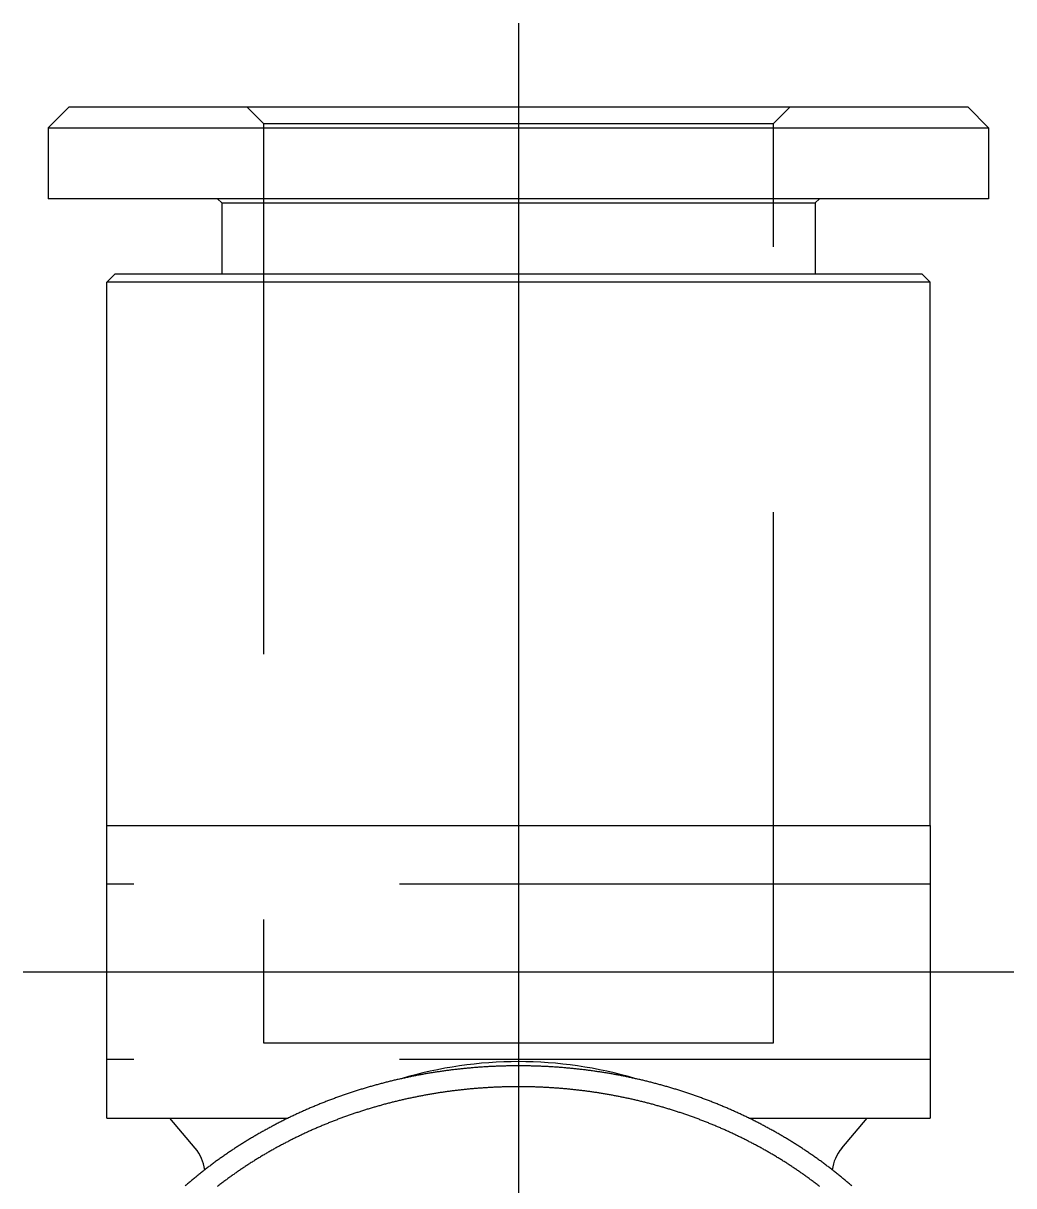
# Model space of a CAD drawing. Extents: x -76 to 52, y -60 to 35.
# Drawn here: x 27.14 to 50.84, y 6.88 to 34.7 of the extents above; entities that cross this region are included whole.
import ezdxf

# ---------------------------------------------------------------- set-up
doc = ezdxf.new("R2010")
doc.units = 0
doc.linetypes.add('CENTER', pattern=[50.8, 31.75, -6.35, 6.35, -6.35])
doc.linetypes.add('DASHED', pattern=[19.05, 12.7, -6.35])
doc.layers.get('0').update_dxf_attribs({"linetype": 'CONTINUOUS'})
doc.layers.add('CENTER', color=1, linetype='CENTER')

msp = doc.modelspace()

# ---------------------------------------------------------------- linework, layer by layer
at = {"color": 7, "linetype": 'CONTINUOUS'}
for p, q in [((27.736, 32.2), (28.236, 32.7)), ((28.236, 32.7), (38.986, 32.7)), ((38.986, 32.7), (49.736, 32.7)), ((49.736, 32.7), (50.236, 32.2)), ((27.736, 32.2), (38.986, 32.2)), ((27.736, 32.2), (27.736, 30.5)), ((38.986, 32.2), (50.236, 32.2)), ((50.236, 32.2), (50.236, 30.5)), ((50.236, 30.5), (27.736, 30.5)), ((31.886, 30.4), (31.786, 30.5)), ((31.886, 30.4), (46.086, 30.4)), ((31.886, 30.4), (31.886, 28.7)), ((46.086, 30.4), (46.186, 30.5)), ((46.086, 30.4), (46.086, 28.7)), ((29.336, 28.7), (29.136, 28.5)), ((29.336, 28.7), (48.636, 28.7)), ((48.636, 28.7), (48.836, 28.5)), ((48.836, 28.5), (29.136, 28.5)), ((29.136, 15.5), (29.136, 28.5)), ((48.836, 15.5), (48.836, 28.5)), ((29.136, 15.5), (48.836, 15.5)), ((29.136, 8.5), (29.136, 15.5)), ((48.836, 15.5), (48.836, 8.5)), ((29.136, 8.5), (33.475, 8.5)), ((31.252, 7.779), (30.647, 8.5)), ((44.497, 8.5), (48.836, 8.5)), ((46.72, 7.779), (47.326, 8.5))]:
    msp.add_line(p, q, dxfattribs=at)
at = {"color": 3, "linetype": 'DASHED'}
for p, q in [((32.486, 32.7), (32.886, 32.3)), ((45.086, 32.3), (45.486, 32.7)), ((32.886, 32.3), (45.086, 32.3)), ((32.886, 32.3), (32.886, 10.3)), ((45.086, 10.3), (45.086, 32.3)), ((48.836, 14.1), (29.136, 14.1)), ((32.886, 10.3), (45.086, 10.3)), ((48.836, 9.9), (29.136, 9.9))]:
    msp.add_line(p, q, dxfattribs=at)
at = {"color": 7}
for points in [[(46.96, 6.878, 0), (46.941, 6.894, 0), (46.922, 6.911, 0), (46.903, 6.927, 0), (46.884, 6.943, 0), (46.865, 6.96, 0), (46.846, 6.976, 0), (46.827, 6.992, 0), (46.807, 7.008, 0), (46.788, 7.025, 0), (46.769, 7.041, 0), (46.749, 7.057, 0), (46.73, 7.073, 0), (46.711, 7.089, 0), (46.691, 7.105, 0), (46.672, 7.12, 0), (46.652, 7.136, 0), (46.632, 7.152, 0), (46.613, 7.168, 0), (46.593, 7.183, 0), (46.573, 7.199, 0), (46.554, 7.215, 0), (46.534, 7.23, 0), (46.514, 7.246, 0), (46.494, 7.261, 0), (46.474, 7.277, 0), (46.454, 7.292, 0), (46.434, 7.307, 0), (46.414, 7.322, 0), (46.394, 7.338, 0), (46.374, 7.353, 0), (46.354, 7.368, 0), (46.334, 7.383, 0), (46.314, 7.398, 0), (46.294, 7.413, 0), (46.273, 7.428, 0), (46.253, 7.443, 0), (46.233, 7.458, 0), (46.213, 7.473, 0), (46.192, 7.487, 0), (46.172, 7.502, 0), (46.151, 7.517, 0), (46.131, 7.531, 0), (46.111, 7.546, 0), (46.09, 7.56, 0), (46.069, 7.575, 0), (46.049, 7.589, 0), (46.028, 7.604, 0), (46.008, 7.618, 0), (45.987, 7.632, 0), (45.966, 7.647, 0), (45.945, 7.661, 0), (45.925, 7.675, 0), (45.904, 7.689, 0), (45.883, 7.703, 0), (45.862, 7.717, 0), (45.841, 7.731, 0), (45.82, 7.745, 0), (45.799, 7.759, 0), (45.778, 7.773, 0), (45.757, 7.786, 0), (45.736, 7.8, 0), (45.715, 7.814, 0), (45.694, 7.827, 0), (45.673, 7.841, 0), (45.652, 7.854, 0), (45.63, 7.868, 0), (45.609, 7.881, 0), (45.588, 7.895, 0), (45.567, 7.908, 0), (45.545, 7.921, 0), (45.524, 7.935, 0), (45.503, 7.948, 0), (45.481, 7.961, 0), (45.46, 7.974, 0), (45.438, 7.987, 0), (45.417, 8, 0), (45.395, 8.013, 0), (45.374, 8.026, 0), (45.352, 8.039, 0), (45.331, 8.052, 0), (45.309, 8.064, 0), (45.287, 8.077, 0), (45.266, 8.09, 0), (45.244, 8.102, 0), (45.222, 8.115, 0), (45.201, 8.128, 0), (45.179, 8.14, 0), (45.157, 8.152, 0), (45.135, 8.165, 0), (45.113, 8.177, 0), (45.092, 8.189, 0), (45.07, 8.202, 0), (45.048, 8.214, 0), (45.026, 8.226, 0), (45.004, 8.238, 0), (44.982, 8.25, 0), (44.96, 8.262, 0), (44.938, 8.274, 0), (44.916, 8.286, 0), (44.894, 8.298, 0), (44.871, 8.31, 0), (44.849, 8.321, 0), (44.827, 8.333, 0), (44.805, 8.345, 0), (44.783, 8.356, 0), (44.761, 8.368, 0), (44.738, 8.379, 0), (44.716, 8.391, 0), (44.694, 8.402, 0), (44.671, 8.414, 0), (44.649, 8.425, 0), (44.627, 8.436, 0), (44.604, 8.447, 0), (44.582, 8.458, 0), (44.559, 8.47, 0), (44.537, 8.481, 0), (44.514, 8.492, 0), (44.492, 8.503, 0), (44.469, 8.514, 0), (44.447, 8.524, 0), (44.424, 8.535, 0), (44.402, 8.546, 0), (44.379, 8.557, 0), (44.356, 8.567, 0), (44.334, 8.578, 0), (44.311, 8.589, 0), (44.288, 8.599, 0), (44.266, 8.61, 0), (44.243, 8.62, 0), (44.22, 8.631, 0), (44.197, 8.641, 0), (44.175, 8.651, 0), (44.152, 8.661, 0), (44.129, 8.672, 0), (44.106, 8.682, 0), (44.083, 8.692, 0), (44.06, 8.702, 0), (44.038, 8.712, 0), (44.015, 8.722, 0), (43.992, 8.732, 0), (43.969, 8.742, 0), (43.946, 8.751, 0), (43.923, 8.761, 0), (43.9, 8.771, 0), (43.877, 8.781, 0), (43.854, 8.79, 0), (43.831, 8.8, 0), (43.808, 8.809, 0), (43.785, 8.819, 0), (43.761, 8.828, 0), (43.738, 8.838, 0), (43.715, 8.847, 0), (43.692, 8.856, 0), (43.669, 8.865, 0), (43.646, 8.875, 0), (43.622, 8.884, 0), (43.599, 8.893, 0), (43.576, 8.902, 0), (43.553, 8.911, 0), (43.529, 8.92, 0), (43.506, 8.929, 0), (43.483, 8.937, 0), (43.459, 8.946, 0), (43.436, 8.955, 0), (43.413, 8.964, 0), (43.389, 8.972, 0), (43.366, 8.981, 0), (43.342, 8.989, 0), (43.319, 8.998, 0), (43.295, 9.006, 0), (43.272, 9.015, 0), (43.248, 9.023, 0), (43.225, 9.032, 0), (43.201, 9.04, 0), (43.178, 9.048, 0), (43.154, 9.056, 0), (43.131, 9.064, 0), (43.107, 9.072, 0), (43.084, 9.08, 0), (43.06, 9.088, 0), (43.036, 9.096, 0), (43.013, 9.104, 0), (42.989, 9.112, 0), (42.965, 9.12, 0), (42.942, 9.128, 0), (42.918, 9.135, 0), (42.894, 9.143, 0), (42.87, 9.15, 0), (42.847, 9.158, 0), (42.823, 9.165, 0), (42.799, 9.173, 0), (42.775, 9.18, 0), (42.752, 9.188, 0), (42.728, 9.195, 0), (42.704, 9.202, 0), (42.68, 9.209, 0), (42.656, 9.217, 0), (42.632, 9.224, 0), (42.608, 9.231, 0), (42.585, 9.238, 0), (42.561, 9.245, 0), (42.537, 9.252, 0), (42.513, 9.259, 0), (42.489, 9.265, 0), (42.465, 9.272, 0), (42.441, 9.279, 0), (42.417, 9.286, 0), (42.393, 9.292, 0), (42.369, 9.299, 0), (42.345, 9.305, 0), (42.321, 9.312, 0), (42.297, 9.318, 0), (42.273, 9.325, 0), (42.249, 9.331, 0), (42.224, 9.337, 0), (42.2, 9.344, 0), (42.176, 9.35, 0), (42.152, 9.356, 0), (42.128, 9.362, 0), (42.104, 9.368, 0), (42.08, 9.374, 0), (42.056, 9.38, 0), (42.031, 9.386, 0), (42.007, 9.392, 0), (41.983, 9.398, 0), (41.959, 9.404, 0), (41.934, 9.409, 0), (41.91, 9.415, 0), (41.886, 9.421, 0), (41.862, 9.426, 0), (41.837, 9.432, 0), (41.813, 9.437, 0), (41.789, 9.443, 0), (41.765, 9.448, 0), (41.74, 9.453, 0), (41.716, 9.459, 0), (41.692, 9.464, 0), (41.667, 9.469, 0), (41.643, 9.474, 0), (41.618, 9.479, 0), (41.594, 9.484, 0), (41.57, 9.489, 0), (41.545, 9.494, 0), (41.521, 9.499, 0), (41.497, 9.504, 0), (41.472, 9.509, 0), (41.448, 9.514, 0), (41.423, 9.518, 0), (41.399, 9.523, 0), (41.374, 9.528, 0), (41.35, 9.532, 0), (41.325, 9.537, 0), (41.301, 9.541, 0), (41.276, 9.546, 0), (41.252, 9.55, 0), (41.227, 9.555, 0), (41.203, 9.559, 0), (41.178, 9.563, 0), (41.154, 9.567, 0), (41.129, 9.571, 0), (41.105, 9.576, 0), (41.08, 9.58, 0), (41.056, 9.584, 0), (41.031, 9.588, 0), (41.007, 9.592, 0), (40.982, 9.595, 0), (40.957, 9.599, 0), (40.933, 9.603, 0), (40.908, 9.607, 0), (40.883, 9.61, 0), (40.859, 9.614, 0), (40.834, 9.618, 0), (40.81, 9.621, 0), (40.785, 9.625, 0), (40.76, 9.628, 0), (40.736, 9.631, 0), (40.711, 9.635, 0), (40.686, 9.638, 0), (40.662, 9.641, 0), (40.637, 9.644, 0), (40.612, 9.648, 0), (40.588, 9.651, 0), (40.563, 9.654, 0), (40.538, 9.657, 0), (40.513, 9.66, 0), (40.489, 9.663, 0), (40.464, 9.666, 0), (40.439, 9.668, 0), (40.414, 9.671, 0), (40.39, 9.674, 0), (40.365, 9.677, 0), (40.34, 9.679, 0), (40.316, 9.682, 0), (40.291, 9.684, 0), (40.266, 9.687, 0), (40.241, 9.689, 0), (40.217, 9.692, 0), (40.192, 9.694, 0), (40.167, 9.696, 0), (40.142, 9.698, 0), (40.117, 9.701, 0), (40.093, 9.703, 0), (40.068, 9.705, 0), (40.043, 9.707, 0), (40.018, 9.709, 0), (39.993, 9.711, 0), (39.968, 9.713, 0), (39.944, 9.715, 0), (39.919, 9.716, 0), (39.894, 9.718, 0), (39.869, 9.72, 0), (39.844, 9.722, 0), (39.819, 9.723, 0), (39.795, 9.725, 0), (39.77, 9.726, 0), (39.745, 9.728, 0), (39.72, 9.729, 0), (39.695, 9.731, 0), (39.67, 9.732, 0), (39.646, 9.733, 0), (39.621, 9.734, 0), (39.596, 9.736, 0), (39.571, 9.737, 0), (39.546, 9.738, 0), (39.521, 9.739, 0), (39.496, 9.74, 0), (39.471, 9.741, 0), (39.447, 9.742, 0), (39.422, 9.743, 0), (39.397, 9.743, 0), (39.372, 9.744, 0), (39.347, 9.745, 0), (39.322, 9.746, 0), (39.297, 9.746, 0), (39.273, 9.747, 0), (39.248, 9.747, 0), (39.223, 9.748, 0), (39.198, 9.748, 0), (39.173, 9.749, 0), (39.148, 9.749, 0), (39.123, 9.749, 0), (39.098, 9.75, 0), (39.073, 9.75, 0), (39.048, 9.75, 0), (39.024, 9.75, 0), (38.999, 9.75, 0), (38.974, 9.75, 0), (38.949, 9.75, 0), (38.924, 9.75, 0), (38.899, 9.75, 0), (38.874, 9.75, 0), (38.849, 9.749, 0), (38.825, 9.749, 0), (38.8, 9.749, 0), (38.775, 9.748, 0), (38.75, 9.748, 0), (38.725, 9.747, 0), (38.7, 9.747, 0), (38.675, 9.746, 0), (38.65, 9.746, 0), (38.626, 9.745, 0), (38.601, 9.744, 0), (38.576, 9.743, 0), (38.551, 9.743, 0), (38.526, 9.742, 0), (38.501, 9.741, 0), (38.476, 9.74, 0), (38.451, 9.739, 0), (38.426, 9.738, 0), (38.402, 9.737, 0), (38.377, 9.736, 0), (38.352, 9.734, 0), (38.327, 9.733, 0), (38.302, 9.732, 0), (38.277, 9.731, 0), (38.252, 9.729, 0), (38.228, 9.728, 0), (38.203, 9.726, 0), (38.178, 9.725, 0), (38.153, 9.723, 0), (38.128, 9.722, 0), (38.103, 9.72, 0), (38.079, 9.718, 0), (38.054, 9.716, 0), (38.029, 9.715, 0), (38.004, 9.713, 0), (37.979, 9.711, 0), (37.955, 9.709, 0), (37.93, 9.707, 0), (37.905, 9.705, 0), (37.88, 9.703, 0), (37.855, 9.701, 0), (37.831, 9.698, 0), (37.806, 9.696, 0), (37.781, 9.694, 0), (37.756, 9.692, 0), (37.731, 9.689, 0), (37.707, 9.687, 0), (37.682, 9.684, 0), (37.657, 9.682, 0), (37.632, 9.679, 0), (37.608, 9.677, 0), (37.583, 9.674, 0), (37.558, 9.671, 0), (37.533, 9.668, 0), (37.509, 9.666, 0), (37.484, 9.663, 0), (37.459, 9.66, 0), (37.434, 9.657, 0), (37.41, 9.654, 0), (37.385, 9.651, 0), (37.36, 9.648, 0), (37.336, 9.644, 0), (37.311, 9.641, 0), (37.286, 9.638, 0), (37.262, 9.635, 0), (37.237, 9.631, 0), (37.212, 9.628, 0), (37.188, 9.625, 0), (37.163, 9.621, 0), (37.138, 9.618, 0), (37.114, 9.614, 0), (37.089, 9.61, 0), (37.065, 9.607, 0), (37.04, 9.603, 0), (37.015, 9.599, 0), (36.991, 9.595, 0), (36.966, 9.592, 0), (36.942, 9.588, 0), (36.917, 9.584, 0), (36.892, 9.58, 0), (36.868, 9.576, 0), (36.843, 9.571, 0), (36.819, 9.567, 0), (36.794, 9.563, 0), (36.77, 9.559, 0), (36.745, 9.555, 0), (36.721, 9.55, 0), (36.696, 9.546, 0), (36.672, 9.541, 0), (36.647, 9.537, 0), (36.623, 9.532, 0), (36.598, 9.528, 0), (36.574, 9.523, 0), (36.549, 9.518, 0), (36.525, 9.514, 0), (36.501, 9.509, 0), (36.476, 9.504, 0), (36.452, 9.499, 0), (36.427, 9.494, 0), (36.403, 9.489, 0), (36.379, 9.484, 0), (36.354, 9.479, 0), (36.33, 9.474, 0), (36.305, 9.469, 0), (36.281, 9.464, 0), (36.257, 9.459, 0), (36.232, 9.453, 0), (36.208, 9.448, 0), (36.184, 9.443, 0), (36.16, 9.437, 0), (36.135, 9.432, 0), (36.111, 9.426, 0), (36.087, 9.421, 0), (36.062, 9.415, 0), (36.038, 9.409, 0), (36.014, 9.404, 0), (35.99, 9.398, 0), (35.965, 9.392, 0), (35.941, 9.386, 0), (35.917, 9.38, 0), (35.893, 9.374, 0), (35.869, 9.368, 0), (35.845, 9.362, 0), (35.821, 9.356, 0), (35.796, 9.35, 0), (35.772, 9.344, 0), (35.748, 9.337, 0), (35.724, 9.331, 0), (35.7, 9.325, 0), (35.676, 9.318, 0), (35.652, 9.312, 0), (35.628, 9.305, 0), (35.604, 9.299, 0), (35.58, 9.292, 0), (35.556, 9.286, 0), (35.532, 9.279, 0), (35.508, 9.272, 0), (35.484, 9.265, 0), (35.46, 9.259, 0), (35.436, 9.252, 0), (35.412, 9.245, 0), (35.388, 9.238, 0), (35.364, 9.231, 0), (35.34, 9.224, 0), (35.316, 9.217, 0), (35.292, 9.209, 0), (35.269, 9.202, 0), (35.245, 9.195, 0), (35.221, 9.188, 0), (35.197, 9.18, 0), (35.173, 9.173, 0), (35.15, 9.165, 0), (35.126, 9.158, 0), (35.102, 9.15, 0), (35.078, 9.143, 0), (35.055, 9.135, 0), (35.031, 9.128, 0), (35.007, 9.12, 0), (34.984, 9.112, 0), (34.96, 9.104, 0), (34.936, 9.096, 0), (34.913, 9.088, 0), (34.889, 9.08, 0), (34.865, 9.072, 0), (34.842, 9.064, 0), (34.818, 9.056, 0), (34.795, 9.048, 0), (34.771, 9.04, 0), (34.748, 9.032, 0), (34.724, 9.023, 0), (34.701, 9.015, 0), (34.677, 9.006, 0), (34.654, 8.998, 0), (34.63, 8.989, 0), (34.607, 8.981, 0), (34.584, 8.972, 0), (34.56, 8.964, 0), (34.537, 8.955, 0), (34.513, 8.946, 0), (34.49, 8.937, 0), (34.467, 8.929, 0), (34.443, 8.92, 0), (34.42, 8.911, 0), (34.397, 8.902, 0), (34.373, 8.893, 0), (34.35, 8.884, 0), (34.327, 8.875, 0), (34.304, 8.865, 0), (34.281, 8.856, 0), (34.258, 8.847, 0), (34.234, 8.838, 0), (34.211, 8.828, 0), (34.188, 8.819, 0), (34.165, 8.809, 0), (34.142, 8.8, 0), (34.119, 8.79, 0), (34.096, 8.781, 0), (34.073, 8.771, 0), (34.05, 8.761, 0), (34.027, 8.751, 0), (34.004, 8.742, 0), (33.981, 8.732, 0), (33.958, 8.722, 0), (33.935, 8.712, 0), (33.912, 8.702, 0), (33.889, 8.692, 0), (33.866, 8.682, 0), (33.843, 8.672, 0), (33.821, 8.661, 0), (33.798, 8.651, 0), (33.775, 8.641, 0), (33.752, 8.631, 0), (33.73, 8.62, 0), (33.707, 8.61, 0), (33.684, 8.599, 0), (33.661, 8.589, 0), (33.639, 8.578, 0), (33.616, 8.567, 0), (33.593, 8.557, 0), (33.571, 8.546, 0), (33.548, 8.535, 0), (33.526, 8.524, 0), (33.503, 8.514, 0), (33.481, 8.503, 0), (33.458, 8.492, 0), (33.436, 8.481, 0), (33.413, 8.47, 0), (33.391, 8.459, 0), (33.368, 8.447, 0), (33.346, 8.436, 0), (33.324, 8.425, 0), (33.301, 8.414, 0), (33.279, 8.402, 0), (33.257, 8.391, 0), (33.234, 8.379, 0), (33.212, 8.368, 0), (33.19, 8.356, 0), (33.168, 8.345, 0), (33.146, 8.333, 0), (33.123, 8.321, 0), (33.101, 8.31, 0), (33.079, 8.298, 0), (33.057, 8.286, 0), (33.035, 8.274, 0), (33.013, 8.262, 0), (32.991, 8.25, 0), (32.969, 8.238, 0), (32.947, 8.226, 0), (32.925, 8.214, 0), (32.903, 8.202, 0), (32.881, 8.189, 0), (32.859, 8.177, 0), (32.837, 8.165, 0), (32.816, 8.152, 0), (32.794, 8.14, 0), (32.772, 8.128, 0), (32.75, 8.115, 0), (32.729, 8.102, 0), (32.707, 8.09, 0), (32.685, 8.077, 0), (32.664, 8.064, 0), (32.642, 8.052, 0), (32.62, 8.039, 0), (32.599, 8.026, 0), (32.577, 8.013, 0), (32.556, 8, 0), (32.534, 7.987, 0), (32.513, 7.974, 0), (32.491, 7.961, 0), (32.47, 7.948, 0), (32.449, 7.935, 0), (32.427, 7.921, 0), (32.406, 7.908, 0), (32.385, 7.895, 0), (32.363, 7.881, 0), (32.342, 7.868, 0), (32.321, 7.854, 0), (32.3, 7.841, 0), (32.279, 7.827, 0), (32.258, 7.814, 0), (32.236, 7.8, 0), (32.215, 7.786, 0), (32.194, 7.773, 0), (32.173, 7.759, 0), (32.152, 7.745, 0), (32.132, 7.731, 0), (32.111, 7.717, 0), (32.09, 7.703, 0), (32.069, 7.689, 0), (32.048, 7.675, 0), (32.027, 7.661, 0), (32.007, 7.647, 0), (31.986, 7.632, 0), (31.965, 7.618, 0), (31.945, 7.604, 0), (31.924, 7.589, 0), (31.903, 7.575, 0), (31.883, 7.56, 0), (31.862, 7.546, 0), (31.842, 7.531, 0), (31.821, 7.517, 0), (31.801, 7.502, 0), (31.78, 7.487, 0), (31.76, 7.473, 0), (31.74, 7.458, 0), (31.719, 7.443, 0), (31.699, 7.428, 0), (31.679, 7.413, 0), (31.659, 7.398, 0), (31.639, 7.383, 0), (31.618, 7.368, 0), (31.598, 7.353, 0), (31.578, 7.338, 0), (31.558, 7.323, 0), (31.538, 7.307, 0), (31.518, 7.292, 0), (31.498, 7.277, 0), (31.479, 7.261, 0), (31.459, 7.246, 0), (31.439, 7.23, 0), (31.419, 7.215, 0), (31.399, 7.199, 0), (31.38, 7.183, 0), (31.36, 7.168, 0), (31.34, 7.152, 0), (31.321, 7.136, 0), (31.301, 7.12, 0), (31.282, 7.105, 0), (31.262, 7.089, 0), (31.243, 7.073, 0), (31.223, 7.057, 0), (31.204, 7.041, 0), (31.185, 7.025, 0), (31.165, 7.008, 0), (31.146, 6.992, 0), (31.127, 6.976, 0), (31.108, 6.96, 0), (31.088, 6.943, 0), (31.069, 6.927, 0), (31.05, 6.911, 0), (31.031, 6.894, 0), (31.012, 6.878, 0)], [(46.187, 6.866, 0), (46.169, 6.881, 0), (46.15, 6.896, 0), (46.13, 6.91, 0), (46.111, 6.925, 0), (46.092, 6.939, 0), (46.073, 6.954, 0), (46.054, 6.968, 0), (46.035, 6.983, 0), (46.016, 6.997, 0), (45.996, 7.011, 0), (45.977, 7.026, 0), (45.958, 7.04, 0), (45.938, 7.054, 0), (45.919, 7.068, 0), (45.899, 7.082, 0), (45.88, 7.096, 0), (45.86, 7.11, 0), (45.841, 7.124, 0), (45.821, 7.138, 0), (45.802, 7.152, 0), (45.782, 7.166, 0), (45.762, 7.18, 0), (45.743, 7.193, 0), (45.723, 7.207, 0), (45.703, 7.221, 0), (45.683, 7.234, 0), (45.664, 7.248, 0), (45.644, 7.261, 0), (45.624, 7.275, 0), (45.604, 7.288, 0), (45.584, 7.302, 0), (45.564, 7.315, 0), (45.544, 7.328, 0), (45.524, 7.341, 0), (45.504, 7.355, 0), (45.484, 7.368, 0), (45.464, 7.381, 0), (45.444, 7.394, 0), (45.423, 7.407, 0), (45.403, 7.42, 0), (45.383, 7.433, 0), (45.363, 7.446, 0), (45.342, 7.459, 0), (45.322, 7.471, 0), (45.302, 7.484, 0), (45.281, 7.497, 0), (45.261, 7.51, 0), (45.24, 7.522, 0), (45.22, 7.535, 0), (45.2, 7.547, 0), (45.179, 7.56, 0), (45.158, 7.572, 0), (45.138, 7.585, 0), (45.117, 7.597, 0), (45.097, 7.609, 0), (45.076, 7.621, 0), (45.055, 7.634, 0), (45.035, 7.646, 0), (45.014, 7.658, 0), (44.993, 7.67, 0), (44.972, 7.682, 0), (44.952, 7.694, 0), (44.931, 7.706, 0), (44.91, 7.718, 0), (44.889, 7.73, 0), (44.868, 7.741, 0), (44.847, 7.753, 0), (44.826, 7.765, 0), (44.805, 7.776, 0), (44.784, 7.788, 0), (44.763, 7.8, 0), (44.742, 7.811, 0), (44.721, 7.823, 0), (44.7, 7.834, 0), (44.679, 7.845, 0), (44.658, 7.857, 0), (44.637, 7.868, 0), (44.615, 7.879, 0), (44.594, 7.891, 0), (44.573, 7.902, 0), (44.552, 7.913, 0), (44.53, 7.924, 0), (44.509, 7.935, 0), (44.488, 7.946, 0), (44.466, 7.957, 0), (44.445, 7.968, 0), (44.424, 7.978, 0), (44.402, 7.989, 0), (44.381, 8, 0), (44.359, 8.011, 0), (44.338, 8.021, 0), (44.316, 8.032, 0), (44.295, 8.043, 0), (44.273, 8.053, 0), (44.252, 8.063, 0), (44.23, 8.074, 0), (44.209, 8.084, 0), (44.187, 8.095, 0), (44.165, 8.105, 0), (44.144, 8.115, 0), (44.122, 8.125, 0), (44.1, 8.135, 0), (44.078, 8.146, 0), (44.057, 8.156, 0), (44.035, 8.166, 0), (44.013, 8.176, 0), (43.991, 8.185, 0), (43.969, 8.195, 0), (43.947, 8.205, 0), (43.926, 8.215, 0), (43.904, 8.225, 0), (43.882, 8.234, 0), (43.86, 8.244, 0), (43.838, 8.253, 0), (43.816, 8.263, 0), (43.794, 8.273, 0), (43.772, 8.282, 0), (43.75, 8.291, 0), (43.728, 8.301, 0), (43.706, 8.31, 0), (43.684, 8.319, 0), (43.662, 8.328, 0), (43.64, 8.338, 0), (43.617, 8.347, 0), (43.595, 8.356, 0), (43.573, 8.365, 0), (43.551, 8.374, 0), (43.529, 8.383, 0), (43.507, 8.392, 0), (43.484, 8.401, 0), (43.462, 8.409, 0), (43.44, 8.418, 0), (43.418, 8.427, 0), (43.395, 8.435, 0), (43.373, 8.444, 0), (43.351, 8.453, 0), (43.328, 8.461, 0), (43.306, 8.47, 0), (43.283, 8.478, 0), (43.261, 8.487, 0), (43.239, 8.495, 0), (43.216, 8.503, 0), (43.194, 8.511, 0), (43.171, 8.52, 0), (43.149, 8.528, 0), (43.126, 8.536, 0), (43.104, 8.544, 0), (43.081, 8.552, 0), (43.059, 8.56, 0), (43.036, 8.568, 0), (43.014, 8.576, 0), (42.991, 8.584, 0), (42.968, 8.591, 0), (42.946, 8.599, 0), (42.923, 8.607, 0), (42.9, 8.614, 0), (42.878, 8.622, 0), (42.855, 8.63, 0), (42.832, 8.637, 0), (42.81, 8.645, 0), (42.787, 8.652, 0), (42.764, 8.659, 0), (42.741, 8.667, 0), (42.719, 8.674, 0), (42.696, 8.681, 0), (42.673, 8.689, 0), (42.65, 8.696, 0), (42.627, 8.703, 0), (42.605, 8.71, 0), (42.582, 8.717, 0), (42.559, 8.724, 0), (42.536, 8.731, 0), (42.513, 8.738, 0), (42.49, 8.744, 0), (42.467, 8.751, 0), (42.444, 8.758, 0), (42.421, 8.765, 0), (42.398, 8.771, 0), (42.375, 8.778, 0), (42.352, 8.784, 0), (42.329, 8.791, 0), (42.306, 8.797, 0), (42.283, 8.804, 0), (42.26, 8.81, 0), (42.237, 8.817, 0), (42.214, 8.823, 0), (42.191, 8.829, 0), (42.168, 8.835, 0), (42.145, 8.841, 0), (42.122, 8.847, 0), (42.099, 8.854, 0), (42.075, 8.86, 0), (42.052, 8.865, 0), (42.029, 8.871, 0), (42.006, 8.877, 0), (41.983, 8.883, 0), (41.959, 8.889, 0), (41.936, 8.895, 0), (41.913, 8.9, 0), (41.89, 8.906, 0), (41.867, 8.912, 0), (41.843, 8.917, 0), (41.82, 8.923, 0), (41.797, 8.928, 0), (41.773, 8.933, 0), (41.75, 8.939, 0), (41.727, 8.944, 0), (41.703, 8.949, 0), (41.68, 8.955, 0), (41.657, 8.96, 0), (41.633, 8.965, 0), (41.61, 8.97, 0), (41.587, 8.975, 0), (41.563, 8.98, 0), (41.54, 8.985, 0), (41.517, 8.99, 0), (41.493, 8.995, 0), (41.47, 9, 0), (41.446, 9.004, 0), (41.423, 9.009, 0), (41.399, 9.014, 0), (41.376, 9.018, 0), (41.352, 9.023, 0), (41.329, 9.027, 0), (41.305, 9.032, 0), (41.282, 9.036, 0), (41.258, 9.041, 0), (41.235, 9.045, 0), (41.211, 9.05, 0), (41.188, 9.054, 0), (41.164, 9.058, 0), (41.141, 9.062, 0), (41.117, 9.066, 0), (41.094, 9.07, 0), (41.07, 9.074, 0), (41.046, 9.078, 0), (41.023, 9.082, 0), (40.999, 9.086, 0), (40.976, 9.09, 0), (40.952, 9.094, 0), (40.928, 9.098, 0), (40.905, 9.101, 0), (40.881, 9.105, 0), (40.858, 9.109, 0), (40.834, 9.112, 0), (40.81, 9.116, 0), (40.786, 9.119, 0), (40.763, 9.123, 0), (40.739, 9.126, 0), (40.715, 9.129, 0), (40.692, 9.133, 0), (40.668, 9.136, 0), (40.644, 9.139, 0), (40.621, 9.142, 0), (40.597, 9.145, 0), (40.573, 9.149, 0), (40.55, 9.152, 0), (40.526, 9.155, 0), (40.502, 9.158, 0), (40.478, 9.16, 0), (40.455, 9.163, 0), (40.431, 9.166, 0), (40.407, 9.169, 0), (40.383, 9.171, 0), (40.359, 9.174, 0), (40.336, 9.177, 0), (40.312, 9.179, 0), (40.288, 9.182, 0), (40.264, 9.184, 0), (40.24, 9.187, 0), (40.217, 9.189, 0), (40.193, 9.191, 0), (40.169, 9.194, 0), (40.145, 9.196, 0), (40.121, 9.198, 0), (40.098, 9.2, 0), (40.074, 9.203, 0), (40.05, 9.205, 0), (40.026, 9.207, 0), (40.002, 9.209, 0), (39.978, 9.21, 0), (39.955, 9.212, 0), (39.931, 9.214, 0), (39.907, 9.216, 0), (39.883, 9.218, 0), (39.859, 9.219, 0), (39.835, 9.221, 0), (39.811, 9.223, 0), (39.787, 9.224, 0), (39.764, 9.226, 0), (39.74, 9.227, 0), (39.716, 9.229, 0), (39.692, 9.23, 0), (39.668, 9.231, 0), (39.644, 9.233, 0), (39.62, 9.234, 0), (39.596, 9.235, 0), (39.572, 9.236, 0), (39.548, 9.237, 0), (39.525, 9.238, 0), (39.501, 9.239, 0), (39.477, 9.24, 0), (39.453, 9.241, 0), (39.429, 9.242, 0), (39.405, 9.243, 0), (39.381, 9.244, 0), (39.357, 9.244, 0), (39.333, 9.245, 0), (39.309, 9.246, 0), (39.285, 9.246, 0), (39.261, 9.247, 0), (39.238, 9.247, 0), (39.214, 9.248, 0), (39.19, 9.248, 0), (39.166, 9.249, 0), (39.142, 9.249, 0), (39.118, 9.249, 0), (39.094, 9.25, 0), (39.07, 9.25, 0), (39.046, 9.25, 0), (39.022, 9.25, 0), (38.998, 9.25, 0), (38.974, 9.25, 0), (38.95, 9.25, 0), (38.926, 9.25, 0), (38.903, 9.25, 0), (38.879, 9.25, 0), (38.855, 9.249, 0), (38.831, 9.249, 0), (38.807, 9.249, 0), (38.783, 9.248, 0), (38.759, 9.248, 0), (38.735, 9.247, 0), (38.711, 9.247, 0), (38.687, 9.246, 0), (38.663, 9.246, 0), (38.639, 9.245, 0), (38.615, 9.244, 0), (38.592, 9.244, 0), (38.568, 9.243, 0), (38.544, 9.242, 0), (38.52, 9.241, 0), (38.496, 9.24, 0), (38.472, 9.239, 0), (38.448, 9.238, 0), (38.424, 9.237, 0), (38.4, 9.236, 0), (38.376, 9.235, 0), (38.352, 9.234, 0), (38.329, 9.233, 0), (38.305, 9.231, 0), (38.281, 9.23, 0), (38.257, 9.229, 0), (38.233, 9.227, 0), (38.209, 9.226, 0), (38.185, 9.224, 0), (38.161, 9.223, 0), (38.138, 9.221, 0), (38.114, 9.219, 0), (38.09, 9.218, 0), (38.066, 9.216, 0), (38.042, 9.214, 0), (38.018, 9.212, 0), (37.994, 9.21, 0), (37.971, 9.209, 0), (37.947, 9.207, 0), (37.923, 9.205, 0), (37.899, 9.203, 0), (37.875, 9.2, 0), (37.851, 9.198, 0), (37.827, 9.196, 0), (37.804, 9.194, 0), (37.78, 9.191, 0), (37.756, 9.189, 0), (37.732, 9.187, 0), (37.708, 9.184, 0), (37.685, 9.182, 0), (37.661, 9.179, 0), (37.637, 9.177, 0), (37.613, 9.174, 0), (37.59, 9.171, 0), (37.566, 9.169, 0), (37.542, 9.166, 0), (37.518, 9.163, 0), (37.494, 9.16, 0), (37.471, 9.158, 0), (37.447, 9.155, 0), (37.423, 9.152, 0), (37.4, 9.149, 0), (37.376, 9.145, 0), (37.352, 9.142, 0), (37.328, 9.139, 0), (37.305, 9.136, 0), (37.281, 9.133, 0), (37.257, 9.129, 0), (37.233, 9.126, 0), (37.21, 9.123, 0), (37.186, 9.119, 0), (37.163, 9.116, 0), (37.139, 9.112, 0), (37.115, 9.109, 0), (37.092, 9.105, 0), (37.068, 9.101, 0), (37.044, 9.098, 0), (37.021, 9.094, 0), (36.997, 9.09, 0), (36.973, 9.086, 0), (36.95, 9.082, 0), (36.926, 9.078, 0), (36.903, 9.074, 0), (36.879, 9.07, 0), (36.855, 9.066, 0), (36.832, 9.062, 0), (36.808, 9.058, 0), (36.785, 9.054, 0), (36.761, 9.05, 0), (36.738, 9.045, 0), (36.714, 9.041, 0), (36.691, 9.036, 0), (36.667, 9.032, 0), (36.644, 9.027, 0), (36.62, 9.023, 0), (36.597, 9.018, 0), (36.573, 9.014, 0), (36.55, 9.009, 0), (36.526, 9.004, 0), (36.503, 9, 0), (36.48, 8.995, 0), (36.456, 8.99, 0), (36.433, 8.985, 0), (36.409, 8.98, 0), (36.386, 8.975, 0), (36.363, 8.97, 0), (36.339, 8.965, 0), (36.316, 8.96, 0), (36.293, 8.955, 0), (36.269, 8.949, 0), (36.246, 8.944, 0), (36.223, 8.939, 0), (36.199, 8.933, 0), (36.176, 8.928, 0), (36.153, 8.923, 0), (36.129, 8.917, 0), (36.106, 8.912, 0), (36.083, 8.906, 0), (36.06, 8.9, 0), (36.036, 8.895, 0), (36.013, 8.889, 0), (35.99, 8.883, 0), (35.967, 8.877, 0), (35.944, 8.871, 0), (35.92, 8.865, 0), (35.897, 8.86, 0), (35.874, 8.854, 0), (35.851, 8.847, 0), (35.828, 8.841, 0), (35.805, 8.835, 0), (35.782, 8.829, 0), (35.759, 8.823, 0), (35.736, 8.817, 0), (35.712, 8.81, 0), (35.689, 8.804, 0), (35.666, 8.797, 0), (35.643, 8.791, 0), (35.62, 8.784, 0), (35.597, 8.778, 0), (35.574, 8.771, 0), (35.551, 8.765, 0), (35.529, 8.758, 0), (35.505, 8.751, 0), (35.483, 8.744, 0), (35.46, 8.738, 0), (35.437, 8.731, 0), (35.414, 8.724, 0), (35.391, 8.717, 0), (35.368, 8.71, 0), (35.345, 8.703, 0), (35.322, 8.696, 0), (35.3, 8.689, 0), (35.277, 8.681, 0), (35.254, 8.674, 0), (35.231, 8.667, 0), (35.209, 8.659, 0), (35.186, 8.652, 0), (35.163, 8.645, 0), (35.14, 8.637, 0), (35.118, 8.63, 0), (35.095, 8.622, 0), (35.072, 8.614, 0), (35.05, 8.607, 0), (35.027, 8.599, 0), (35.004, 8.591, 0), (34.982, 8.584, 0), (34.959, 8.576, 0), (34.937, 8.568, 0), (34.914, 8.56, 0), (34.891, 8.552, 0), (34.869, 8.544, 0), (34.846, 8.536, 0), (34.824, 8.528, 0), (34.801, 8.52, 0), (34.779, 8.511, 0), (34.756, 8.503, 0), (34.734, 8.495, 0), (34.712, 8.487, 0), (34.689, 8.478, 0), (34.667, 8.47, 0), (34.644, 8.461, 0), (34.622, 8.453, 0), (34.6, 8.444, 0), (34.577, 8.435, 0), (34.555, 8.427, 0), (34.533, 8.418, 0), (34.511, 8.409, 0), (34.488, 8.401, 0), (34.466, 8.392, 0), (34.444, 8.383, 0), (34.422, 8.374, 0), (34.399, 8.365, 0), (34.377, 8.356, 0), (34.355, 8.347, 0), (34.333, 8.338, 0), (34.311, 8.328, 0), (34.289, 8.319, 0), (34.267, 8.31, 0), (34.245, 8.301, 0), (34.223, 8.291, 0), (34.2, 8.282, 0), (34.178, 8.273, 0), (34.157, 8.263, 0), (34.135, 8.253, 0), (34.113, 8.244, 0), (34.091, 8.234, 0), (34.069, 8.225, 0), (34.047, 8.215, 0), (34.025, 8.205, 0), (34.003, 8.195, 0), (33.981, 8.185, 0), (33.96, 8.176, 0), (33.938, 8.166, 0), (33.916, 8.156, 0), (33.894, 8.146, 0), (33.873, 8.135, 0), (33.851, 8.125, 0), (33.829, 8.115, 0), (33.807, 8.105, 0), (33.786, 8.095, 0), (33.764, 8.084, 0), (33.743, 8.074, 0), (33.721, 8.063, 0), (33.699, 8.053, 0), (33.678, 8.043, 0), (33.656, 8.032, 0), (33.635, 8.021, 0), (33.613, 8.011, 0), (33.592, 8, 0), (33.571, 7.989, 0), (33.549, 7.979, 0), (33.528, 7.968, 0), (33.506, 7.957, 0), (33.485, 7.946, 0), (33.464, 7.935, 0), (33.442, 7.924, 0), (33.421, 7.913, 0), (33.4, 7.902, 0), (33.379, 7.891, 0), (33.357, 7.879, 0), (33.336, 7.868, 0), (33.315, 7.857, 0), (33.294, 7.846, 0), (33.273, 7.834, 0), (33.252, 7.823, 0), (33.23, 7.811, 0), (33.209, 7.8, 0), (33.188, 7.788, 0), (33.167, 7.777, 0), (33.147, 7.765, 0), (33.126, 7.753, 0), (33.105, 7.741, 0), (33.084, 7.73, 0), (33.063, 7.718, 0), (33.042, 7.706, 0), (33.021, 7.694, 0), (33, 7.682, 0), (32.98, 7.67, 0), (32.959, 7.658, 0), (32.938, 7.646, 0), (32.917, 7.634, 0), (32.897, 7.621, 0), (32.876, 7.609, 0), (32.855, 7.597, 0), (32.835, 7.585, 0), (32.814, 7.572, 0), (32.794, 7.56, 0), (32.773, 7.547, 0), (32.753, 7.535, 0), (32.732, 7.522, 0), (32.712, 7.509, 0), (32.691, 7.497, 0), (32.671, 7.484, 0), (32.651, 7.471, 0), (32.63, 7.459, 0), (32.61, 7.446, 0), (32.59, 7.433, 0), (32.569, 7.42, 0), (32.549, 7.407, 0), (32.529, 7.394, 0), (32.509, 7.381, 0), (32.489, 7.368, 0), (32.469, 7.355, 0), (32.449, 7.341, 0), (32.429, 7.328, 0), (32.409, 7.315, 0), (32.389, 7.302, 0), (32.369, 7.288, 0), (32.349, 7.275, 0), (32.329, 7.261, 0), (32.309, 7.248, 0), (32.289, 7.234, 0), (32.27, 7.221, 0), (32.25, 7.207, 0), (32.23, 7.193, 0), (32.21, 7.18, 0), (32.191, 7.166, 0), (32.171, 7.152, 0), (32.151, 7.138, 0), (32.132, 7.124, 0), (32.112, 7.11, 0), (32.093, 7.096, 0), (32.073, 7.082, 0), (32.054, 7.068, 0), (32.035, 7.054, 0), (32.015, 7.04, 0), (31.996, 7.026, 0), (31.976, 7.011, 0), (31.957, 6.997, 0), (31.938, 6.983, 0), (31.919, 6.968, 0), (31.899, 6.954, 0), (31.88, 6.939, 0), (31.861, 6.925, 0), (31.842, 6.91, 0), (31.823, 6.896, 0), (31.804, 6.881, 0), (31.785, 6.866, 0)]]:
    msp.add_polyline3d(points, dxfattribs=at)
at = {"color": 7, "linetype": 'CONTINUOUS'}
for centre, radius, start, end in [((38.986, 0), 9.85, 73.4473, 106.5527), ((30.486, 7.136), 1, 7.1896, 40.0063), ((47.486, 7.136), 1, 139.9937, 172.8104)]:
    msp.add_arc(centre, radius, start, end, dxfattribs=at)
at = {"layer": 'CENTER', "color": 1, "linetype": 'CENTER'}
for p, q in [((38.986, 34.7), (38.986, -34.7)), ((27.136, 12), (50.836, 12))]:
    msp.add_line(p, q, dxfattribs=at)

doc.saveas('drawing.dxf')
